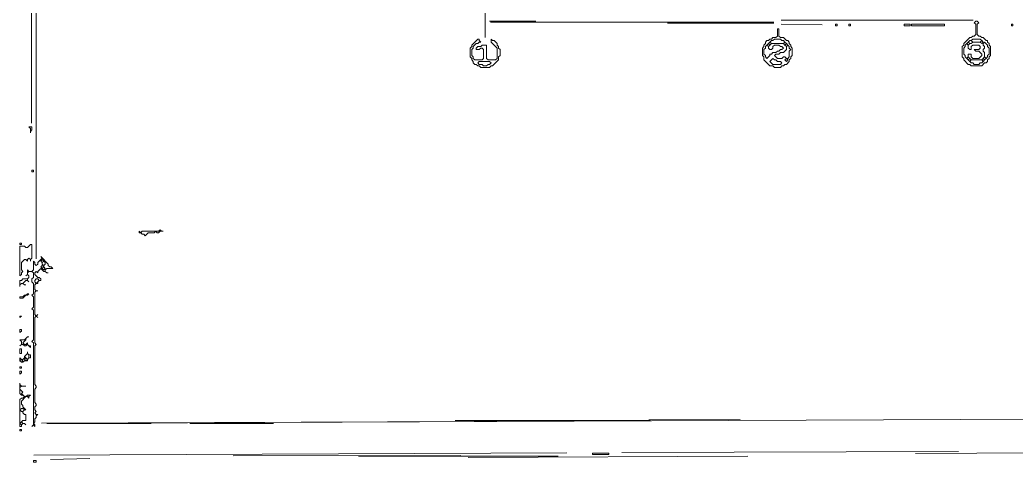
# Model space of a CAD drawing. Extents: x 10 to 1972, y 10 to 1370.
# Drawn here: x 10 to 678, y 10 to 307 of the extents above; entities that cross this region are included whole.
import ezdxf

# ---------------------------------------------------------------- set-up
doc = ezdxf.new("R2010")
doc.units = 0
for name, color, linetype, lineweight in [('TRACE_CURVE', 6, 'Continuous', 0), ('TRACE_STRAIGHT', 5, 'Continuous', 0), ('TRACE_TEXT_SYMBOL', 6, 'Continuous', 0)]:
    doc.layers.add(name, color=color, linetype=linetype, lineweight=lineweight)

msp = doc.modelspace()

# ---------------------------------------------------------------- linework, layer by layer
at = {"layer": 'TRACE_CURVE', "color": 6}
for points in [[(24, 148), (25, 147), (22, 144), (22, 143), (21, 142), (20, 143), (20, 144), (19, 145), (19, 139), (18, 138), (16, 138), (15, 139), (15, 136), (14, 135), (15, 136), (16, 135), (16, 134), (15, 133), (12, 133), (11, 132), (10, 132), (10, 128), (10, 129), (11, 130), (12, 130), (13, 129), (14, 129), (13, 129), (12, 130), (14, 132), (15, 132), (16, 131), (15, 132), (15, 133), (16, 134), (16, 135), (15, 136), (15, 137), (16, 138), (18, 138), (19, 137), (19, 134), (18, 133), (18, 131), (19, 130), (19, 123), (18, 122), (19, 121), (19, 114), (18, 113), (19, 112), (19, 92), (18, 91), (19, 90), (19, 35), (18, 34), (19, 35), (20, 34), (20, 35), (19, 36), (20, 37), (20, 39), (21, 40), (21, 41)], [(21, 41), (22, 42), (21, 42), (20, 43), (21, 44), (20, 45), (20, 47), (21, 48), (21, 49), (20, 50), (20, 59), (21, 60), (21, 61), (20, 62), (20, 88), (21, 89), (20, 90), (20, 107), (21, 108), (22, 107), (21, 108), (22, 109), (21, 108), (20, 109), (20, 124), (21, 125), (22, 125), (21, 125), (20, 126), (20, 129), (21, 130), (22, 130), (22, 131), (23, 132), (24, 132), (24, 133), (23, 134), (22, 134), (20, 136), (20, 137), (21, 138), (22, 137), (22, 138), (24, 140), (26, 138), (27, 138), (28, 137), (29, 137), (28, 137), (27, 138), (27, 139), (28, 140), (32, 140), (31, 141), (30, 141), (29, 142), (29, 143), (24, 148)]]:
    msp.add_lwpolyline(points, dxfattribs=at)
for points in [[(24, 145), (25, 146), (26, 145), (25, 144)], [(24, 141), (25, 142), (26, 141), (25, 140)], [(25, 144), (26, 145), (27, 144), (27, 143), (26, 142), (25, 143)], [(25, 140), (26, 141), (27, 140), (26, 139)], [(20, 132), (21, 133), (22, 133), (23, 132), (21, 130), (20, 131)]]:
    msp.add_lwpolyline(points, close=True, dxfattribs=at)
at = {"layer": 'TRACE_STRAIGHT', "color": 5}
for p, q in [((20.8, 146.37), (20.92, 408.87)), ((17.85, 237.62), (17.87, 405.12)), ((322, 396), (322, 295)), ((325, 306), (356, 306)), ((325.62, 305.4), (515.62, 305.46)), ((444.38, 304.79), (515.63, 304.81)), ((520.62, 306.83), (649.38, 306.83)), ((520.63, 304.05), (548.14, 303.59)), ((24.36, 36.2), (430.62, 37.65)), ((28, 36), (98, 36)), ((70.63, 36.04), (898.14, 39.72)), ((124, 36), (180, 36)), ((302, 38), (433, 38)), ((431.87, 38.45), (493.12, 38.53)), ((19.38, 14.76), (376.88, 16.12)), ((153.12, 14.29), (305.62, 14.54)), ((237, 14), (371, 14)), ((310.62, 13.15), (498.13, 13.97)), ((413.62, 16.55), (639.38, 17.16)), ((610.61, 15.88), (939.37, 17.38)), ((30.58, 11.77), (56.88, 12.47))]:
    msp.add_line(p, q, dxfattribs=at)
at = {"layer": 'TRACE_TEXT_SYMBOL', "color": 6}
for points in [[(518, 301), (518, 296), (517, 295), (515, 295), (514, 294), (513, 294), (512, 293), (511, 293), (510, 292), (510, 291), (509, 290), (509, 289), (508, 288), (508, 283), (509, 282), (509, 280), (513, 276), (515, 276), (516, 275), (520, 275), (521, 276), (522, 276), (523, 277), (524, 277), (526, 279), (526, 280), (527, 281), (527, 282), (528, 283), (528, 288), (527, 289), (527, 290), (526, 291), (526, 292), (525, 293), (524, 293), (522, 295), (520, 295), (519, 296), (519, 301)], [(557, 304), (558, 304), (558, 303), (557, 303)], [(566, 304), (567, 304), (567, 303), (566, 303)], [(603, 304), (607, 304), (607, 303), (603, 303)], [(608, 304), (630, 304), (630, 303), (608, 303)], [(651, 306), (650, 305), (651, 304), (651, 297), (650, 296), (649, 296), (648, 295), (647, 295), (643, 291), (643, 290), (642, 289), (642, 282), (643, 281), (643, 280), (646, 277), (647, 277), (648, 276), (655, 276), (657, 278), (658, 278), (659, 279), (659, 280), (660, 281), (660, 282), (661, 283), (661, 289), (660, 290), (660, 291), (659, 292), (659, 293), (658, 293), (656, 295), (655, 295), (654, 296), (653, 296), (652, 297), (652, 304), (653, 305), (652, 306)], [(675, 304), (676, 304), (676, 303), (675, 303)], [(317, 294), (313, 290), (313, 289), (312, 288), (312, 282), (313, 281), (313, 280), (314, 279), (314, 278), (315, 277), (316, 277), (317, 276), (318, 276), (319, 275), (325, 275), (326, 276), (327, 276), (331, 280), (331, 282), (332, 283), (332, 287), (331, 288), (331, 289), (330, 290), (330, 291), (328, 293), (327, 293), (326, 294), (326, 292), (330, 288), (330, 281), (329, 280), (324, 280), (323, 281), (323, 290), (320, 290), (319, 289), (317, 289), (316, 288), (316, 287), (318, 287), (319, 288), (320, 288), (321, 287), (321, 281), (320, 280), (315, 280), (314, 281), (314, 282), (313, 283), (313, 287), (314, 288), (314, 289), (316, 291), (317, 291), (318, 292), (319, 292), (318, 293), (318, 294)], [(515, 293), (516, 294), (520, 294), (521, 293), (522, 293), (523, 292), (522, 291), (514, 291), (513, 292), (514, 293)], [(648, 293), (649, 294), (654, 294), (655, 293), (654, 292), (649, 292)], [(510, 289), (511, 290), (512, 289), (512, 288), (513, 287), (514, 287), (515, 288), (515, 289), (516, 290), (519, 290), (520, 289), (521, 289), (522, 288), (521, 287), (520, 287), (519, 286), (518, 286), (517, 285), (515, 285), (514, 284), (513, 284), (513, 283), (511, 281), (510, 282), (510, 283), (509, 284), (509, 287), (510, 288)], [(511, 290), (512, 291), (513, 290), (512, 289)], [(512, 291), (513, 292), (514, 291), (513, 290)], [(524, 289), (525, 290), (526, 289), (526, 288), (527, 287), (526, 286), (526, 282), (525, 281), (524, 281), (523, 282), (522, 282), (521, 281), (518, 281), (516, 283), (517, 284), (519, 284), (520, 285), (522, 285), (524, 287)], [(522, 291), (523, 292), (524, 291), (523, 290)], [(523, 290), (524, 291), (525, 290), (524, 289)], [(644, 290), (645, 291), (646, 290), (646, 288), (647, 287), (648, 287), (648, 289), (649, 290), (653, 290), (654, 289), (654, 288), (653, 287), (650, 287), (651, 286), (653, 286), (655, 284), (655, 283), (653, 281), (649, 281), (648, 282), (648, 284), (646, 284), (646, 282), (645, 281), (644, 282), (644, 283), (643, 284), (643, 288), (644, 289)], [(645, 291), (646, 292), (647, 291), (646, 290)], [(646, 292), (647, 293), (648, 293), (649, 292), (648, 291), (647, 291)], [(654, 292), (655, 293), (656, 292), (655, 291)], [(656, 291), (657, 292), (659, 290), (659, 289), (660, 288), (660, 284), (659, 283), (659, 282), (658, 281), (657, 282), (657, 285), (656, 286), (656, 287), (657, 288), (657, 289), (656, 290)], [(515, 281), (516, 280), (517, 280), (518, 279), (520, 279), (521, 278), (520, 277), (515, 277), (513, 279)], [(523, 280), (524, 281), (525, 280), (524, 279)], [(645, 281), (646, 282), (647, 281), (646, 280)], [(646, 280), (647, 281), (648, 280), (647, 279)], [(655, 280), (656, 281), (657, 280), (656, 279)], [(656, 281), (657, 282), (658, 281), (657, 280)], [(317, 278), (318, 279), (325, 279), (326, 278), (325, 277), (324, 277), (323, 276), (321, 276), (320, 277), (318, 277)], [(647, 279), (648, 280), (655, 280), (656, 279), (655, 278), (654, 278), (653, 277), (650, 277), (649, 278), (648, 278)], [(16, 235), (17, 234), (17, 231), (17, 232), (18, 233), (18, 235)], [(18, 206), (19, 206), (19, 205), (18, 205)], [(104, 166), (103, 165), (92, 165), (91, 164), (90, 165), (90, 164), (91, 164), (92, 163), (93, 163), (94, 162), (96, 164), (100, 164), (101, 165), (102, 164), (103, 164), (104, 165), (106, 165), (105, 165)], [(10, 157), (11, 157), (11, 156), (10, 156)], [(17, 156), (15, 154), (14, 154), (13, 155), (10, 155), (10, 135), (11, 136), (11, 137), (12, 138), (11, 139), (11, 144), (13, 146), (14, 146), (15, 145), (15, 146), (16, 147), (17, 146), (17, 145), (17, 146), (18, 147), (18, 156)], [(15, 123), (14, 122), (13, 122), (12, 121), (10, 121), (10, 120), (12, 120), (14, 122), (15, 122), (16, 123)], [(10, 108), (10, 107), (11, 108)], [(10, 99), (10, 97), (11, 98), (11, 99)], [(15, 94), (13, 92), (10, 92), (11, 91), (11, 89), (10, 88), (11, 89), (12, 89), (13, 88), (14, 88), (15, 89), (17, 87), (17, 88), (16, 88), (15, 89), (15, 90), (14, 89), (13, 89), (12, 90), (14, 92), (14, 93), (15, 94), (16, 94)], [(10, 86), (11, 86), (11, 83), (10, 83)], [(15, 84), (15, 83), (13, 81), (13, 80), (12, 79), (11, 79), (10, 80), (10, 78), (11, 77), (12, 77), (13, 78), (15, 78), (15, 79), (16, 80), (17, 80), (17, 82), (16, 82), (15, 83)], [(15, 83), (16, 82), (16, 80), (15, 79), (13, 81)], [(10, 78), (11, 79), (12, 78), (11, 77)], [(10, 74), (11, 74), (11, 73), (10, 73)], [(13, 79), (14, 80), (15, 79), (14, 78)], [(10, 71), (10, 69), (11, 70), (11, 71)], [(10, 63), (10, 56), (11, 55), (12, 55), (13, 54), (12, 53), (11, 53), (10, 52), (10, 34), (11, 34), (11, 35), (12, 36), (13, 36), (14, 35), (13, 36), (12, 36), (11, 37), (12, 38), (14, 38), (14, 42), (13, 42), (12, 43), (12, 44), (13, 45), (14, 45), (12, 47), (12, 48), (11, 49), (11, 51), (14, 54), (15, 54), (16, 53), (16, 54), (17, 55), (15, 55), (14, 54), (13, 54), (11, 56), (12, 57), (10, 59), (10, 60), (11, 61), (14, 61), (11, 61), (10, 62)], [(10, 45), (11, 46), (12, 46), (13, 45), (12, 44), (11, 44)], [(10, 36), (11, 37), (12, 36), (11, 35)], [(10, 32), (11, 32), (11, 31), (10, 31)], [(394, 16), (405, 16), (405, 15), (394, 15)], [(19, 11), (21, 11), (21, 10), (19, 10)]]:
    msp.add_lwpolyline(points, close=True, dxfattribs=at)

doc.saveas('drawing.dxf')
